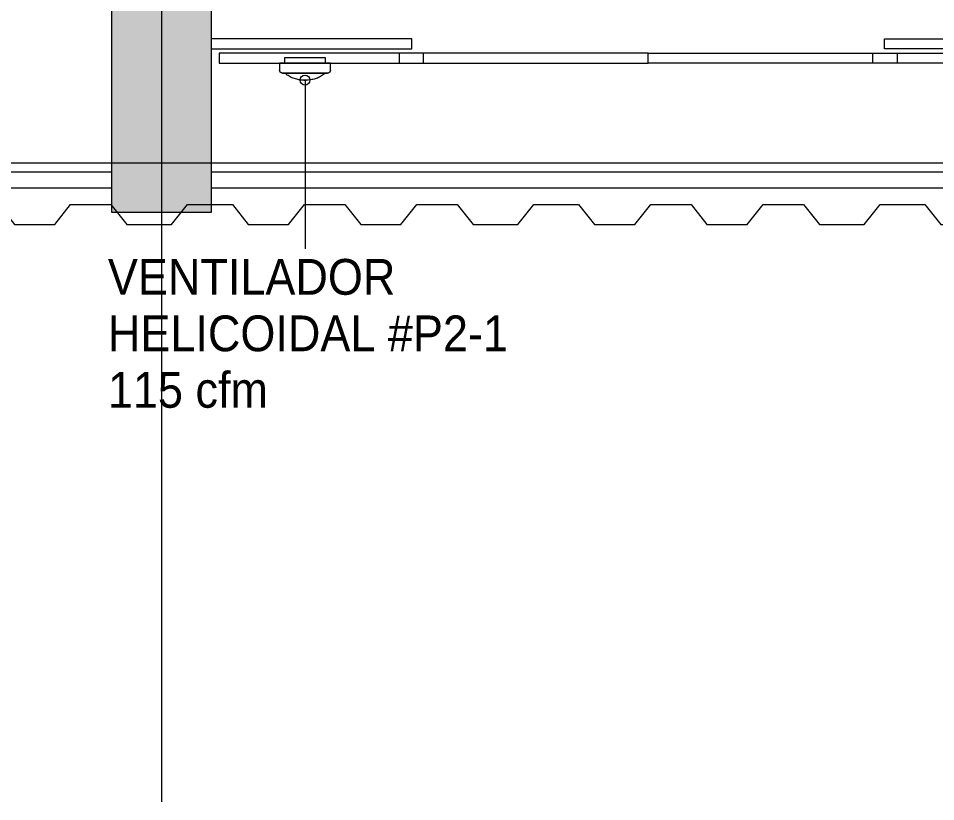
# Model space of a CAD drawing. Header units: metres. Extents: x 29 to 86.9, y -23.2 to 39.7.
# Drawn here: x 70.779 to 75.393, y -23.164 to -19.222 of the extents above; entities that cross this region are included whole.
import ezdxf

# ---------------------------------------------------------------- set-up
doc = ezdxf.new("R2010")
doc.units = ezdxf.units.M
doc.header["$LTSCALE"] = 100
doc.layers.get('0').update_dxf_attribs({"color": 254})
for name, color, linetype, lineweight in [('Arqui', 8, 'Continuous', 0), ('M-EQPM', 14, 'Continuous', 18), ('M-EQPM-IDEN', 7, 'Continuous', 9)]:
    doc.layers.add(name, color=color, linetype=linetype, lineweight=lineweight)
doc.styles.add('SansSerif', font='SANSS__.TTF', dxfattribs={"width": 0.9, "height": 0.18})

# ---------------------------------------------------------------- blocks, each defined once
blk = doc.blocks.new('estructura etapa 3')
at = {"layer": 'Arqui'}
h = blk.add_hatch(color=256, dxfattribs=at)
h.paths.add_polyline_path([(-91.6505, -6658.124), (-91.6505, -6657.624), (-92.3496, -6657.624), (-92.3496, -6658.124)])
h.paths.add_polyline_path([(-49.3536, -6658.124), (-49.3536, -6657.624), (-50.0545, -6657.6241), (-50.0545, -6658.1241)])
h.paths.add_polyline_path([(-56.0527, -6658.124), (-56.0527, -6657.624), (-56.7527, -6657.6241), (-56.7527, -6658.1241)])
h.paths.add_polyline_path([(-76.4496, -6659.124), (-76.9496, -6659.124), (-76.9496, -6657.624), (-76.4496, -6657.624)])
h.paths.add_polyline_path([(-83.9496, -6659.124), (-84.4496, -6659.124), (-84.4496, -6657.624), (-83.9496, -6657.624)])
h.paths.add_polyline_path([(-60.452, -6659.124), (-60.952, -6659.124), (-60.952, -6657.624), (-60.452, -6657.624)])
h.paths.add_polyline_path([(-67.9496, -6659.124), (-68.4496, -6659.124), (-68.4496, -6657.624), (-67.9496, -6657.624)])
h.paths.add_polyline_path([(-91.8501, -6668.1988), (-91.851, -6667.5988), (-92.3501, -6667.5988), (-92.3492, -6668.1988)])
h.paths.add_polyline_path([(-49.3536, -6668.1988), (-49.3536, -6667.5988), (-49.8536, -6667.5988), (-49.8536, -6668.1988)])
h.paths.add_polyline_path([(-56.1545, -6668.1488), (-56.1545, -6667.6488), (-56.8536, -6667.6491), (-56.8536, -6668.1491)])
h.paths.add_polyline_path([(-59.952, -6667.6488), (-59.952, -6668.1488), (-61.452, -6668.1488), (-61.452, -6667.6488)])
h.paths.add_polyline_path([(-75.9496, -6667.6488), (-75.9496, -6668.1488), (-77.4496, -6668.1488), (-77.4496, -6667.6488)])
h.paths.add_polyline_path([(-68.9496, -6667.6488), (-68.9496, -6668.1488), (-67.4496, -6668.1488), (-67.4496, -6667.6488)])
h.paths.add_polyline_path([(-84.9496, -6667.6488), (-84.9496, -6668.1488), (-83.4496, -6668.1488), (-83.4496, -6667.6488)])
h.paths.add_polyline_path([(-91.8501, -6676.1987), (-91.8501, -6675.5987), (-92.3492, -6675.5988), (-92.3492, -6676.1988)])
h.paths.add_polyline_path([(-49.3536, -6676.1988), (-49.3536, -6675.5988), (-49.8536, -6675.5988), (-49.8536, -6676.1988)])
h.paths.add_polyline_path([(-56.1545, -6676.1488), (-56.1545, -6675.6488), (-56.7536, -6675.6488), (-56.7536, -6676.1488)])
h.paths.add_polyline_path([(-59.952, -6675.6488), (-59.952, -6676.1488), (-61.452, -6676.1488), (-61.452, -6675.6488)])
h.paths.add_polyline_path([(-75.9496, -6675.6488), (-75.9496, -6676.1488), (-77.4496, -6676.1488), (-77.4496, -6675.6488)])
h.paths.add_polyline_path([(-68.9496, -6675.6488), (-68.9496, -6676.1488), (-67.4496, -6676.1488), (-67.4496, -6675.6488)])
h.paths.add_polyline_path([(-84.9496, -6675.6488), (-84.9496, -6676.1488), (-83.4496, -6676.1488), (-83.4496, -6675.6488)])
h.paths.add_polyline_path([(-91.8471, -6686.2988), (-91.8505, -6685.6988), (-92.3496, -6685.6988), (-92.3462, -6686.2988)])
h.paths.add_polyline_path([(-49.3545, -6686.2987), (-49.3536, -6685.6987), (-49.8536, -6685.6987), (-49.8545, -6686.2987)])
h.paths.add_polyline_path([(-56.1545, -6686.2488), (-56.1545, -6685.7488), (-56.7536, -6685.7488), (-56.7536, -6686.2488)])
h.paths.add_polyline_path([(-59.952, -6685.7488), (-59.952, -6686.2488), (-61.452, -6686.2488), (-61.452, -6685.7488)])
h.paths.add_polyline_path([(-75.9496, -6685.7488), (-75.9496, -6686.2488), (-77.4496, -6686.2488), (-77.4496, -6685.7488)])
h.paths.add_polyline_path([(-68.9496, -6685.7488), (-68.9496, -6686.2488), (-67.4496, -6686.2488), (-67.4496, -6685.7488)])
h.paths.add_polyline_path([(-84.9496, -6685.7488), (-84.9496, -6686.2488), (-83.4496, -6686.2488), (-83.4496, -6685.7488)])
h.paths.add_polyline_path([(-49.3532, -6694.2944), (-49.3536, -6693.6989), (-49.8545, -6693.6987), (-49.8541, -6694.2943)])
h.paths.add_polyline_path([(-56.0536, -6694.2488), (-56.0536, -6693.7488), (-56.7527, -6693.7488), (-56.7527, -6694.2488)])
h.paths.add_polyline_path([(-91.6505, -6694.2488), (-91.6505, -6693.7488), (-92.3496, -6693.7488), (-92.3496, -6694.2488)])
h.paths.add_polyline_path([(-59.952, -6693.7488), (-59.952, -6694.2488), (-61.452, -6694.2488), (-61.452, -6693.7488)])
h.paths.add_polyline_path([(-75.9496, -6693.7488), (-75.9496, -6694.2488), (-77.4496, -6694.2488), (-77.4496, -6693.7488)])
h.paths.add_polyline_path([(-68.9496, -6693.7488), (-68.9496, -6694.2488), (-67.4496, -6694.2488), (-67.4496, -6693.7488)])
h.paths.add_polyline_path([(-84.9496, -6693.7488), (-84.9496, -6694.2488), (-83.4496, -6694.2488), (-83.4496, -6693.7488)])
h.paths.add_polyline_path([(-49.3578, -6703.9737), (-49.3532, -6703.3737), (-49.854, -6703.374), (-49.8586, -6703.974)])
h.paths.add_polyline_path([(-56.0536, -6703.9238), (-56.0536, -6703.4238), (-56.7527, -6703.4241), (-56.7527, -6703.9241)])
h.paths.add_polyline_path([(-67.9496, -6704.9241), (-67.9496, -6703.4241), (-68.4496, -6703.4241), (-68.4496, -6704.9241)])
h.paths.add_polyline_path([(-91.6505, -6703.9238), (-91.6505, -6703.4238), (-92.3497, -6703.4238), (-92.3497, -6703.9238)])
h.paths.add_polyline_path([(-61.8472, -6703.4238), (-60.3472, -6703.4238), (-60.3472, -6703.9238), (-61.8472, -6703.9238)])
h.paths.add_polyline_path([(-83.9496, -6704.9241), (-83.9496, -6703.4241), (-84.4496, -6703.4241), (-84.4496, -6704.9241)])
h.paths.add_polyline_path([(-76.4496, -6704.9241), (-76.4496, -6703.4241), (-76.9496, -6703.4241), (-76.9496, -6704.9241)])
h.paths.add_polyline_path([(-49.3536, -6711.9488), (-49.3536, -6711.4488), (-50.0536, -6711.4488), (-50.0536, -6711.9488)])
h.paths.add_polyline_path([(-55.9536, -6711.9488), (-55.9536, -6711.4488), (-56.6536, -6711.4488), (-56.6536, -6711.9488)])
h.paths.add_polyline_path([(-91.6496, -6711.9488), (-91.6496, -6711.4488), (-92.3496, -6711.4488), (-92.3496, -6711.9488)])
h.paths.add_polyline_path([(-60.952, -6711.9488), (-60.952, -6709.5488), (-60.452, -6709.5488), (-60.452, -6711.9488)])
h.paths.add_polyline_path([(-68.4496, -6709.5488), (-68.4496, -6711.9488), (-67.9496, -6711.9488), (-67.9496, -6709.5488)])
h.paths.add_polyline_path([(-76.9496, -6709.5488), (-76.9496, -6711.9488), (-76.4496, -6711.9488), (-76.4496, -6709.5488)])
h.paths.add_polyline_path([(-83.9496, -6709.5488), (-83.9496, -6711.9488), (-84.4496, -6711.9488), (-84.4496, -6709.5488)])
for p, q in [((-60.702, -6655.3542), (-60.702, -6714.9141)), ((-60.702, -6655.3542), (-60.702, -6714.9141)), ((-93.6598, -6711.6988), (-46.5015, -6711.6988))]:
    blk.add_line(p, q, dxfattribs=at)
blk.add_lwpolyline([(-60.952, -6711.9488), (-60.952, -6709.5488), (-60.452, -6709.5488), (-60.452, -6711.9488)], close=True, dxfattribs=at)
blk = doc.blocks.new('A$C9582355f')
at = {"layer": 'Arqui'}
for points in [[(42.7667, 3.8383), (42.7667, 3.7883), (43.7759, 3.7883), (43.7759, 3.8383)], [(47.162, 3.8383), (47.162, 3.7883), (46.1528, 3.7883), (46.1528, 3.8383)], [(42.807, 3.7663), (42.807, 3.7163), (43.8348, 3.7163), (43.8348, 3.7663)], [(48.6474, 3.7663), (48.6474, 3.7163), (46.0939, 3.7163), (46.0939, 3.7663)], [(39.7707, 3.0886), (42.2667, 3.0888), (42.2667, 3.1688), (39.7707, 3.1686)], [(42.7667, 3.0886), (53.1651, 3.0888), (53.1651, 3.1688), (42.7667, 3.1686)]]:
    blk.add_lwpolyline(points, close=True, dxfattribs=at)
at = {"layer": 'Arqui', "ltscale": 3}
for points in [[(43.7128, 3.7663), (43.7128, 3.7163), (44.9644, 3.7163), (44.9644, 3.7663)], [(46.216, 3.7663), (46.216, 3.7163), (44.9644, 3.7163), (44.9644, 3.7663)]]:
    blk.add_lwpolyline(points, close=True, dxfattribs=at)
at = {"layer": 'Arqui'}
for points in [[(41.4141, 2.9053), (41.4941, 3.0045), (41.6968, 3.0045), (41.7768, 2.9053), (41.9795, 2.9053), (42.0595, 3.0045), (42.2622, 3.0045), (42.3422, 2.9053), (42.5676, 2.9053), (42.6476, 3.0045), (42.873, 3.0045), (42.953, 2.9053), (43.1557, 2.9053)], [(43.1557, 2.9053), (43.2357, 3.0045), (43.4384, 3.0045), (43.5184, 2.9053), (43.7211, 2.9053), (43.8011, 3.0045), (44.0038, 3.0045), (44.0838, 2.9053), (44.3092, 2.9053), (44.3892, 3.0045), (44.6145, 3.0045), (44.6945, 2.9053), (44.8973, 2.9053)], [(44.8973, 2.9053), (44.9773, 3.0045), (45.18, 3.0045), (45.26, 2.9053), (45.4627, 2.9053), (45.5427, 3.0045), (45.7454, 3.0045), (45.8254, 2.9053), (46.0508, 2.9053), (46.1308, 3.0045), (46.3561, 3.0045), (46.4361, 2.9053), (46.6388, 2.9053)]]:
    blk.add_lwpolyline(points, dxfattribs=at)
blk.add_blockref('estructura etapa 3', (103.2187, 6714.9141), dxfattribs=at)
blk = doc.blocks.new('VENTILADOR HELICOIDAL - HCM-180-2211096-NIVEL 02')
at = {"layer": 'M-EQPM', "color": 1, "true_color": 0xff0000}
for p, q in [((0, 0), (-0.1025, 0)), ((0.1025, 0), (0, 0)), ((-0.1275, -0.027), (-0.1275, -0.062)), ((0, -0.027), (-0.1275, -0.027)), ((-0.1025, 0), (-0.1025, -0.027)), ((-0.1025, -0.027), (0, -0.027)), ((0.1275, -0.027), (0, -0.027)), ((0, -0.027), (0.1025, -0.027)), ((0.1025, -0.027), (0.1025, 0)), ((0.1275, -0.062), (0.1275, -0.027)), ((-0.1009, -0.077), (0, -0.077)), ((-0.1009, -0.077), (0, -0.077)), ((0, -0.077), (0.1009, -0.077)), ((0, -0.077), (0.1009, -0.077))]:
    blk.add_line(p, q, dxfattribs=at)
at = {"layer": 'M-EQPM', "color": 1, "true_color": 0xff0000, "flags": 128}
for points in [[(-0.1125, -0.077), (-0.1131, -0.077), (-0.1137, -0.077), (-0.1143, -0.0769), (-0.1149, -0.0768), (-0.1155, -0.0767), (-0.1161, -0.0766), (-0.1166, -0.0764), (-0.1172, -0.0762), (-0.1178, -0.076), (-0.1183, -0.0758), (-0.1189, -0.0756), (-0.1194, -0.0753), (-0.12, -0.075), (-0.1205, -0.0747), (-0.121, -0.0744), (-0.1215, -0.074), (-0.1219, -0.0737), (-0.1224, -0.0733), (-0.1228, -0.0729), (-0.1233, -0.0725), (-0.1237, -0.072), (-0.1241, -0.0716), (-0.1244, -0.0711), (-0.1248, -0.0706), (-0.1251, -0.0701), (-0.1254, -0.0696), (-0.1257, -0.0691), (-0.126, -0.0685), (-0.1263, -0.068), (-0.1265, -0.0674), (-0.1267, -0.0669), (-0.1269, -0.0663), (-0.127, -0.0657), (-0.1272, -0.0651), (-0.1273, -0.0645), (-0.1274, -0.064), (-0.1274, -0.0634), (-0.1275, -0.0628), (-0.1275, -0.0622), (-0.1275, -0.062)], [(0, -0.077), (-0.0045, -0.077), (-0.009, -0.077), (-0.0135, -0.077), (-0.0179, -0.077), (-0.0224, -0.077), (-0.0267, -0.077), (-0.0311, -0.077), (-0.0354, -0.077), (-0.0396, -0.077), (-0.0438, -0.077), (-0.0479, -0.077), (-0.052, -0.077), (-0.0559, -0.077), (-0.0598, -0.077), (-0.0635, -0.077), (-0.0672, -0.077), (-0.0707, -0.077), (-0.0742, -0.077), (-0.0775, -0.077), (-0.0807, -0.077), (-0.0838, -0.077), (-0.0867, -0.077), (-0.0895, -0.077), (-0.0922, -0.077), (-0.0947, -0.077), (-0.097, -0.077), (-0.0992, -0.077), (-0.1013, -0.077), (-0.1031, -0.077), (-0.1049, -0.077), (-0.1064, -0.077), (-0.1078, -0.077), (-0.109, -0.077), (-0.11, -0.077), (-0.1109, -0.077), (-0.1115, -0.077), (-0.112, -0.077), (-0.1124, -0.077), (-0.1125, -0.077), (-0.1125, -0.077)], [(-0.1125, -0.077), (-0.1124, -0.077), (-0.1121, -0.077), (-0.1117, -0.077), (-0.1111, -0.077), (-0.1103, -0.077), (-0.1093, -0.077), (-0.1081, -0.077), (-0.1068, -0.077), (-0.1053, -0.077), (-0.1036, -0.077), (-0.1018, -0.077), (-0.0998, -0.077), (-0.0976, -0.077), (-0.0953, -0.077), (-0.0929, -0.077), (-0.0902, -0.077), (-0.0875, -0.077), (-0.0846, -0.077), (-0.0815, -0.077), (-0.0784, -0.077), (-0.0751, -0.077), (-0.0717, -0.077), (-0.0682, -0.077), (-0.0645, -0.077), (-0.0608, -0.077), (-0.0569, -0.077), (-0.053, -0.077), (-0.049, -0.077), (-0.0449, -0.077), (-0.0408, -0.077), (-0.0365, -0.077), (-0.0323, -0.077), (-0.0279, -0.077), (-0.0235, -0.077), (-0.0191, -0.077), (-0.0147, -0.077), (-0.0102, -0.077), (-0.0057, -0.077), (-0.0012, -0.077), (0, -0.077)], [(-0.0067, -0.1122), (-0.0126, -0.112), (-0.0186, -0.1117), (-0.0245, -0.1111), (-0.0303, -0.1103), (-0.0361, -0.1092), (-0.0419, -0.1079), (-0.0476, -0.1064), (-0.0533, -0.1046), (-0.0589, -0.1027), (-0.0644, -0.1005), (-0.0698, -0.0981), (-0.0751, -0.0954), (-0.0803, -0.0926), (-0.0854, -0.0895), (-0.0903, -0.0863), (-0.0951, -0.0829), (-0.0998, -0.0792), (-0.1025, -0.077)], [(0, -0.077), (0.0045, -0.077), (0.009, -0.077), (0.0135, -0.077), (0.0179, -0.077), (0.0224, -0.077), (0.0267, -0.077), (0.0311, -0.077), (0.0354, -0.077), (0.0396, -0.077), (0.0438, -0.077), (0.0479, -0.077), (0.052, -0.077), (0.0559, -0.077), (0.0598, -0.077), (0.0635, -0.077), (0.0672, -0.077), (0.0707, -0.077), (0.0742, -0.077), (0.0775, -0.077), (0.0807, -0.077), (0.0838, -0.077), (0.0867, -0.077), (0.0895, -0.077), (0.0922, -0.077), (0.0947, -0.077), (0.097, -0.077), (0.0992, -0.077), (0.1013, -0.077), (0.1031, -0.077), (0.1049, -0.077), (0.1064, -0.077), (0.1078, -0.077), (0.109, -0.077), (0.11, -0.077), (0.1109, -0.077), (0.1115, -0.077), (0.112, -0.077), (0.1124, -0.077), (0.1125, -0.077), (0.1125, -0.077)], [(0.1125, -0.077), (0.1124, -0.077), (0.1121, -0.077), (0.1117, -0.077), (0.1111, -0.077), (0.1103, -0.077), (0.1093, -0.077), (0.1081, -0.077), (0.1068, -0.077), (0.1053, -0.077), (0.1036, -0.077), (0.1018, -0.077), (0.0998, -0.077), (0.0976, -0.077), (0.0953, -0.077), (0.0929, -0.077), (0.0902, -0.077), (0.0875, -0.077), (0.0846, -0.077), (0.0815, -0.077), (0.0784, -0.077), (0.0751, -0.077), (0.0717, -0.077), (0.0682, -0.077), (0.0645, -0.077), (0.0608, -0.077), (0.0569, -0.077), (0.053, -0.077), (0.049, -0.077), (0.0449, -0.077), (0.0408, -0.077), (0.0365, -0.077), (0.0323, -0.077), (0.0279, -0.077), (0.0235, -0.077), (0.0191, -0.077), (0.0147, -0.077), (0.0102, -0.077), (0.0057, -0.077), (0.0012, -0.077), (0, -0.077)], [(0.1025, -0.077), (0.0979, -0.0807), (0.0932, -0.0843), (0.0883, -0.0877), (0.0833, -0.0908), (0.0782, -0.0938), (0.0729, -0.0965), (0.0676, -0.0991), (0.0621, -0.1014), (0.0566, -0.1035), (0.051, -0.1054), (0.0453, -0.107), (0.0395, -0.1085), (0.0337, -0.1097), (0.0279, -0.1106), (0.022, -0.1114), (0.0161, -0.1119), (0.0102, -0.1121), (0.0067, -0.1122)], [(0.1275, -0.062), (0.1275, -0.0626), (0.1275, -0.0632), (0.1274, -0.0638), (0.1273, -0.0644), (0.1272, -0.065), (0.1271, -0.0656), (0.1269, -0.0661), (0.1267, -0.0667), (0.1265, -0.0673), (0.1263, -0.0678), (0.1261, -0.0684), (0.1258, -0.0689), (0.1255, -0.0695), (0.1252, -0.07), (0.1249, -0.0705), (0.1245, -0.071), (0.1242, -0.0714), (0.1238, -0.0719), (0.1234, -0.0723), (0.123, -0.0728), (0.1225, -0.0732), (0.1221, -0.0736), (0.1216, -0.0739), (0.1211, -0.0743), (0.1206, -0.0746), (0.1201, -0.0749), (0.1196, -0.0752), (0.119, -0.0755), (0.1185, -0.0758), (0.1179, -0.076), (0.1174, -0.0762), (0.1168, -0.0764), (0.1162, -0.0765), (0.1156, -0.0767), (0.115, -0.0768), (0.1145, -0.0769), (0.1139, -0.0769), (0.1133, -0.077), (0.1127, -0.077), (0.1125, -0.077)], [(0, -0.112), (-0.0059, -0.1122), (-0.0067, -0.1122)], [(0, -0.1122), (-0.0003, -0.1122), (-0.0005, -0.1122), (-0.0008, -0.1122), (-0.0011, -0.1122), (-0.0013, -0.1122), (-0.0016, -0.1122), (-0.0019, -0.1122), (-0.0021, -0.1122), (-0.0024, -0.1122), (-0.0026, -0.1122), (-0.0029, -0.1122), (-0.0031, -0.1122), (-0.0033, -0.1122), (-0.0036, -0.1122), (-0.0038, -0.1122), (-0.004, -0.1122), (-0.0042, -0.1122), (-0.0044, -0.1122), (-0.0046, -0.1122), (-0.0048, -0.1122), (-0.005, -0.1122), (-0.0052, -0.1122), (-0.0054, -0.1122), (-0.0055, -0.1122), (-0.0057, -0.1122), (-0.0058, -0.1122), (-0.0059, -0.1122), (-0.0061, -0.1122), (-0.0062, -0.1122), (-0.0063, -0.1122), (-0.0064, -0.1122), (-0.0064, -0.1122), (-0.0065, -0.1122), (-0.0066, -0.1122), (-0.0066, -0.1122), (-0.0067, -0.1122), (-0.0067, -0.1122), (-0.0067, -0.1122), (-0.0067, -0.1122)], [(-0.0067, -0.1122), (-0.0067, -0.1122), (-0.0067, -0.1122), (-0.0067, -0.1122), (-0.0066, -0.1122), (-0.0066, -0.1122), (-0.0065, -0.1122), (-0.0065, -0.1122), (-0.0064, -0.1122), (-0.0063, -0.1122), (-0.0062, -0.1122), (-0.0061, -0.1122), (-0.006, -0.1122), (-0.0058, -0.1122), (-0.0057, -0.1122), (-0.0056, -0.1122), (-0.0054, -0.1122), (-0.0052, -0.1122), (-0.0051, -0.1122), (-0.0049, -0.1122), (-0.0047, -0.1122), (-0.0045, -0.1122), (-0.0043, -0.1122), (-0.0041, -0.1122), (-0.0039, -0.1122), (-0.0036, -0.1122), (-0.0034, -0.1122), (-0.0032, -0.1122), (-0.0029, -0.1122), (-0.0027, -0.1122), (-0.0024, -0.1122), (-0.0022, -0.1122), (-0.0019, -0.1122), (-0.0017, -0.1122), (-0.0014, -0.1122), (-0.0011, -0.1122), (-0.0009, -0.1122), (-0.0006, -0.1122), (-0.0003, -0.1122), (-0.0001, -0.1122), (0, -0.1122)], [(0.0067, -0.1122), (0.0008, -0.112), (0, -0.112)], [(0, -0.1122), (0.0003, -0.1122), (0.0005, -0.1122), (0.0008, -0.1122), (0.0011, -0.1122), (0.0013, -0.1122), (0.0016, -0.1122), (0.0019, -0.1122), (0.0021, -0.1122), (0.0024, -0.1122), (0.0026, -0.1122), (0.0029, -0.1122), (0.0031, -0.1122), (0.0033, -0.1122), (0.0036, -0.1122), (0.0038, -0.1122), (0.004, -0.1122), (0.0042, -0.1122), (0.0044, -0.1122), (0.0046, -0.1122), (0.0048, -0.1122), (0.005, -0.1122), (0.0052, -0.1122), (0.0054, -0.1122), (0.0055, -0.1122), (0.0057, -0.1122), (0.0058, -0.1122), (0.0059, -0.1122), (0.0061, -0.1122), (0.0062, -0.1122), (0.0063, -0.1122), (0.0064, -0.1122), (0.0064, -0.1122), (0.0065, -0.1122), (0.0066, -0.1122), (0.0066, -0.1122), (0.0067, -0.1122), (0.0067, -0.1122), (0.0067, -0.1122), (0.0067, -0.1122)], [(0.0067, -0.1122), (0.0067, -0.1122), (0.0067, -0.1122), (0.0067, -0.1122), (0.0066, -0.1122), (0.0066, -0.1122), (0.0065, -0.1122), (0.0065, -0.1122), (0.0064, -0.1122), (0.0063, -0.1122), (0.0062, -0.1122), (0.0061, -0.1122), (0.006, -0.1122), (0.0058, -0.1122), (0.0057, -0.1122), (0.0056, -0.1122), (0.0054, -0.1122), (0.0052, -0.1122), (0.0051, -0.1122), (0.0049, -0.1122), (0.0047, -0.1122), (0.0045, -0.1122), (0.0043, -0.1122), (0.0041, -0.1122), (0.0039, -0.1122), (0.0036, -0.1122), (0.0034, -0.1122), (0.0032, -0.1122), (0.0029, -0.1122), (0.0027, -0.1122), (0.0024, -0.1122), (0.0022, -0.1122), (0.0019, -0.1122), (0.0017, -0.1122), (0.0014, -0.1122), (0.0011, -0.1122), (0.0009, -0.1122), (0.0006, -0.1122), (0.0003, -0.1122), (0.0001, -0.1122), (0, -0.1122)]]:
    blk.add_lwpolyline(points, dxfattribs=at)

msp = doc.modelspace()

# ---------------------------------------------------------------- linework, layer by layer
at = {"layer": 'M-EQPM-IDEN'}
msp.add_line((72.2211, -19.5327), (72.2211, -20.3813), dxfattribs=at)
msp.add_circle((72.2211, -19.5327), 0.025, dxfattribs=at)

# ---------------------------------------------------------------- block references
msp.add_blockref('A$C9582355f', (28.9827, -23.164))
at = {"layer": 'M-EQPM', "color": 1, "true_color": 0xff0000}
msp.add_blockref('VENTILADOR HELICOIDAL - HCM-180-2211096-NIVEL 02', (72.2211, -19.4207), dxfattribs=at)

# ---------------------------------------------------------------- texts
at = {"layer": 'M-EQPM-IDEN', "char_height": 0.18, "attachment_point": 1, "style": 'SansSerif'}
for s, insert, width in [('VENTILADOR', (71.2297, -20.4328), 1.72443), ('HELICOIDAL #P2-1', (71.2297, -20.7172), 2.395442), ('115 cfm', (71.2297, -21.0016), 0.95962)]:
    msp.add_mtext(s, dxfattribs=dict(at, insert=insert, width=width))

doc.saveas('drawing.dxf')
